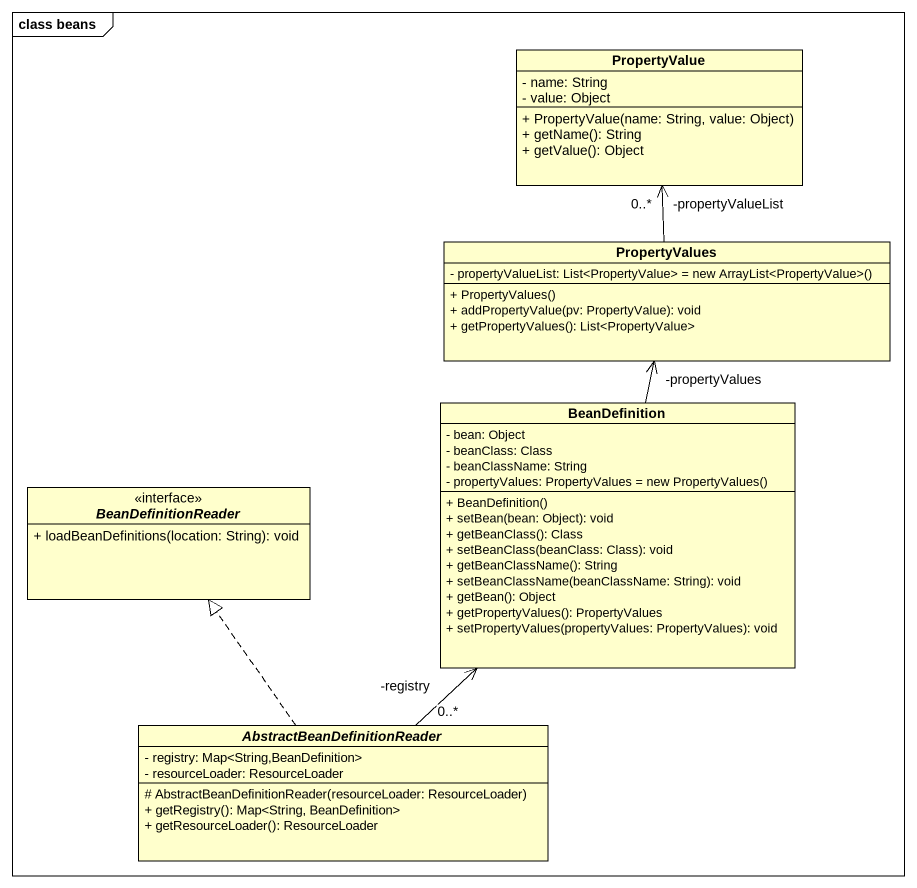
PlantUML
@startuml
mainframe class beans
hide circle
hide empty members
skinparam classAttributeIconSize 0
class PropertyValue {
  - name: String
  - value: Object
  + PropertyValue(name: String, value: Object)
  + getName(): String
  + getValue(): Object
}
class PropertyValues {
  {field} - propertyValueList: List<PropertyValue> = new ArrayList<PropertyValue>()
  + PropertyValues()
  + addPropertyValue(pv: PropertyValue): void
  + getPropertyValues(): List<PropertyValue>
}
class BeanDefinition {
  - bean: Object
  - beanClass: Class
  - beanClassName: String
  {field} - propertyValues: PropertyValues = new PropertyValues()
  + BeanDefinition()
  + setBean(bean: Object): void
  + getBeanClass(): Class
  + setBeanClass(beanClass: Class): void
  + getBeanClassName(): String
  + setBeanClassName(beanClassName: String): void
  + getBean(): Object
  + getPropertyValues(): PropertyValues
  + setPropertyValues(propertyValues: PropertyValues): void
}
interface BeanDefinitionReader <<interface>> {
  + loadBeanDefinitions(location: String): void
}
abstract class AbstractBeanDefinitionReader {
  - registry: Map<String,BeanDefinition>
  - resourceLoader: ResourceLoader
  # AbstractBeanDefinitionReader(resourceLoader: ResourceLoader)
  + getRegistry(): Map<String, BeanDefinition>
  + getResourceLoader(): ResourceLoader
}
PropertyValues -up-> "-propertyValueList\n0..*" PropertyValue
BeanDefinition -up-> "-propertyValues" PropertyValues
AbstractBeanDefinitionReader -up-> "-registry\n0..*" BeanDefinition
AbstractBeanDefinitionReader .up.|> BeanDefinitionReader
@enduml
